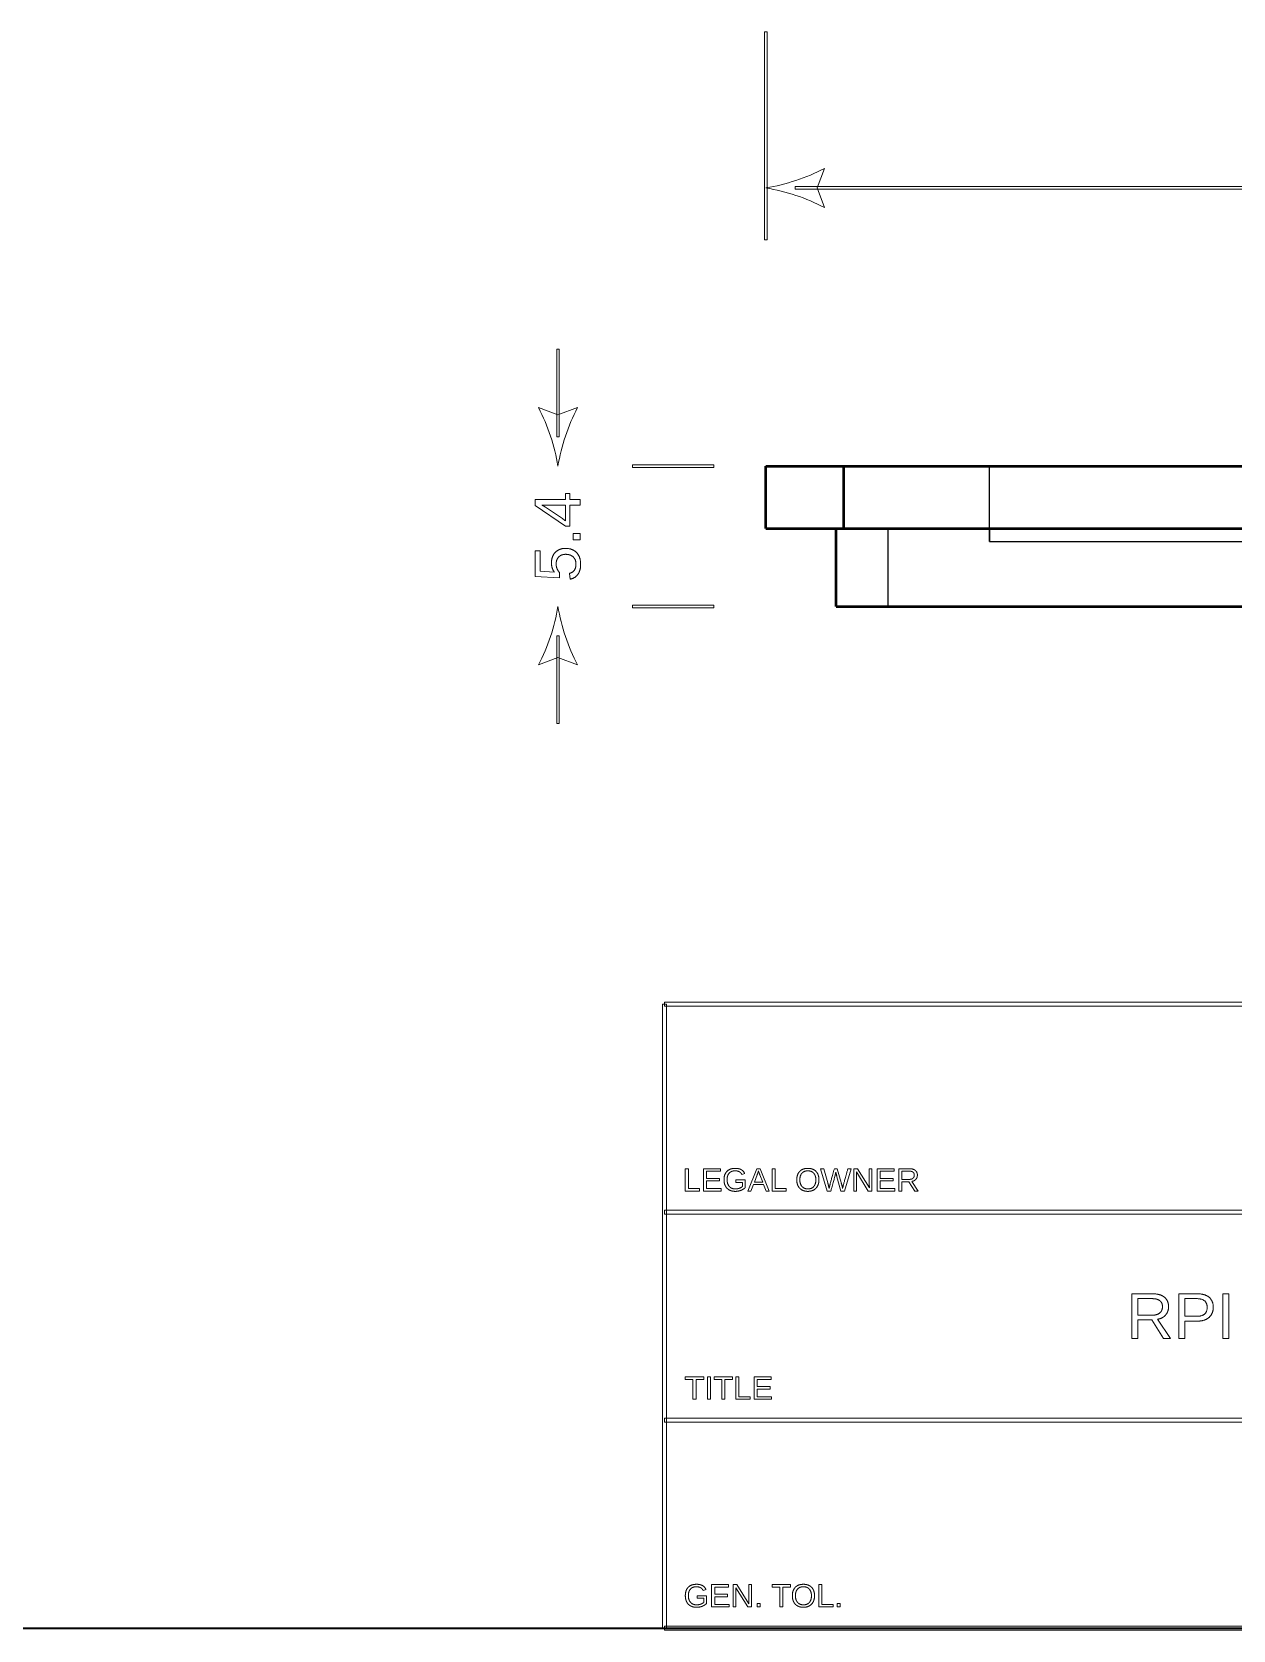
# Model space of a CAD drawing. Header units: millimetres. Extents: x 4 to 410, y 10 to 287.
# Drawn here: x 215.7 to 261.9, y 9.9 to 71.4 of the extents above; entities that cross this region are included whole.
import ezdxf

# ---------------------------------------------------------------- set-up
doc = ezdxf.new("R2010")
doc.units = ezdxf.units.MM
for name, color, linetype, lineweight in [('border', 7, 'Continuous', 35), ('dimensions', 7, 'Continuous', 13), ('hidden', 7, 'Continuous', 25), ('part', 7, 'Continuous', 50)]:
    doc.layers.add(name, color=color, linetype=linetype, lineweight=lineweight)

msp = doc.modelspace()

# ---------------------------------------------------------------- linework, layer by layer
at = {"layer": 'border'}
msp.add_line((10, 10), (410, 10), dxfattribs=at)
at = {"layer": 'dimensions'}
for p, q in [((243.95, 71.4), (243.85, 71.4)), ((243.85, 71.4), (243.85, 63.4)), ((243.95, 63.4), (243.95, 71.4)), ((245.869, 65.4), (246.15, 66.15)), ((245.025, 65.45), (245.025, 65.35)), ((285.689, 65.45), (245.025, 65.45)), ((245.025, 65.35), (285.689, 65.35)), ((246.15, 64.65), (245.869, 65.4)), ((243.85, 63.4), (243.95, 63.4)), ((235.95, 59.2), (235.85, 59.2)), ((235.85, 59.2), (235.85, 55.825)), ((235.95, 55.825), (235.95, 59.2)), ((235.9, 56.669), (235.15, 56.95)), ((236.65, 56.95), (235.9, 56.669)), ((235.85, 55.825), (235.95, 55.825)), ((241.9, 54.75), (238.772, 54.75)), ((238.772, 54.75), (238.772, 54.65)), ((241.9, 54.65), (241.9, 54.75)), ((238.772, 54.65), (241.9, 54.65)), ((236.185, 53.651), (236.185, 53.409)), ((236.358, 53.651), (236.185, 53.651)), ((236.358, 53.409), (236.358, 53.651)), ((235.028, 53.409), (235.028, 53.179)), ((236.185, 53.409), (235.028, 53.409)), ((235.028, 53.179), (236.187, 52.391)), ((235.276, 53.202), (236.185, 53.202)), ((236.07, 52.679), (235.421, 53.12)), ((236.185, 53.202), (236.185, 52.594)), ((236.748, 53.409), (236.358, 53.409)), ((236.358, 53.202), (236.748, 53.202)), ((236.358, 52.391), (236.358, 53.202)), ((236.748, 53.202), (236.748, 53.409)), ((236.161, 52.613), (236.07, 52.679)), ((236.185, 52.594), (236.161, 52.613)), ((236.187, 52.391), (236.358, 52.391)), ((236.48, 52.106), (236.48, 51.868)), ((236.748, 52.106), (236.48, 52.106)), ((236.48, 51.868), (236.748, 51.868)), ((236.748, 51.868), (236.748, 52.106)), ((235.028, 51.434), (235.028, 50.456)), ((235.215, 51.434), (235.028, 51.434)), ((235.215, 50.657), (235.215, 51.434)), ((235.028, 50.456), (235.953, 50.399)), ((235.76, 50.624), (235.215, 50.657)), ((235.953, 50.399), (235.953, 50.614)), ((236.338, 50.571), (236.363, 50.349)), ((241.9, 49.35), (238.772, 49.35)), ((238.772, 49.35), (238.772, 49.25)), ((238.772, 49.25), (241.9, 49.25)), ((241.9, 49.25), (241.9, 49.35)), ((235.95, 48.175), (235.85, 48.175)), ((235.85, 48.175), (235.85, 44.8)), ((235.95, 44.8), (235.95, 48.175)), ((235.15, 47.05), (235.9, 47.331)), ((235.9, 47.331), (236.65, 47.05)), ((235.85, 44.8), (235.95, 44.8)), ((240.075, 34), (239.925, 34)), ((239.925, 34), (239.925, 10)), ((410, 34.075), (240, 34.075)), ((240, 34.075), (240, 33.925)), ((240, 33.925), (410, 33.925)), ((240.075, 10), (240.075, 34)), ((240.8, 27.672), (240.8, 26.812)), ((240.917, 27.672), (240.8, 27.672)), ((240.917, 26.907), (240.917, 27.672)), ((241.495, 27.672), (241.495, 26.812)), ((242.148, 27.672), (241.495, 27.672)), ((242.148, 27.577), (242.148, 27.672)), ((243.552, 27.672), (243.201, 26.812)), ((243.685, 27.672), (243.552, 27.672)), ((244.03, 26.812), (243.685, 27.672)), ((244.135, 27.672), (244.135, 26.812)), ((244.252, 27.672), (244.135, 27.672)), ((244.252, 26.907), (244.252, 27.672)), ((246.006, 27.672), (246.26, 26.812)), ((246.128, 27.672), (246.006, 27.672)), ((246.282, 27.126), (246.128, 27.672)), ((246.648, 27.672), (246.536, 27.672)), ((246.797, 27.137), (246.648, 27.672)), ((246.923, 26.812), (247.176, 27.672)), ((247.176, 27.672), (247.055, 27.672)), ((247.283, 27.672), (247.283, 26.812)), ((247.419, 27.672), (247.283, 27.672)), ((247.884, 26.935), (247.419, 27.672)), ((247.876, 27.672), (247.876, 27.108)), ((247.981, 27.672), (247.876, 27.672)), ((247.981, 26.812), (247.981, 27.672)), ((248.186, 27.672), (248.186, 26.812)), ((248.838, 27.672), (248.186, 27.672)), ((248.838, 27.577), (248.838, 27.672)), ((249.02, 27.672), (249.02, 26.812)), ((249.424, 27.672), (249.02, 27.672)), ((241.612, 27.577), (242.148, 27.577)), ((241.612, 27.301), (241.612, 27.577)), ((242.111, 27.301), (241.612, 27.301)), ((241.612, 27.207), (242.111, 27.207)), ((241.612, 26.907), (241.612, 27.207)), ((242.111, 27.207), (242.111, 27.301)), ((242.741, 27.243), (242.741, 27.145)), ((243.105, 27.243), (242.741, 27.243)), ((242.741, 27.145), (242.998, 27.145)), ((242.975, 27.449), (243.086, 27.482)), ((242.998, 27.145), (242.998, 26.99)), ((243.105, 26.946), (243.105, 27.243)), ((243.322, 26.812), (243.421, 27.064)), ((243.421, 27.064), (243.813, 27.064)), ((243.456, 27.155), (243.566, 27.437)), ((243.778, 27.155), (243.456, 27.155)), ((243.611, 27.567), (243.617, 27.584)), ((243.617, 27.584), (243.633, 27.534)), ((243.667, 27.438), (243.778, 27.155)), ((243.813, 27.064), (243.911, 26.812)), ((246.635, 27.358), (246.784, 26.812)), ((247.381, 27.545), (247.841, 26.812)), ((247.384, 27.485), (247.381, 27.545)), ((247.387, 27.383), (247.384, 27.485)), ((247.387, 26.812), (247.387, 27.383)), ((248.302, 27.577), (248.838, 27.577)), ((248.302, 27.301), (248.302, 27.577)), ((248.802, 27.301), (248.302, 27.301)), ((248.302, 27.207), (248.802, 27.207)), ((248.302, 26.907), (248.302, 27.207)), ((248.802, 27.207), (248.802, 27.301)), ((249.136, 27.579), (249.413, 27.579)), ((249.136, 27.261), (249.136, 27.579)), ((249.418, 27.261), (249.136, 27.261)), ((249.136, 27.169), (249.404, 27.169)), ((249.136, 26.812), (249.136, 27.169)), ((249.404, 27.169), (249.628, 26.812)), ((249.762, 26.812), (249.518, 27.183)), ((240.8, 26.812), (241.351, 26.812)), ((241.351, 26.907), (240.917, 26.907)), ((241.351, 26.812), (241.351, 26.907)), ((241.495, 26.812), (242.173, 26.812)), ((242.173, 26.907), (241.612, 26.907)), ((242.173, 26.812), (242.173, 26.907)), ((243.201, 26.812), (243.322, 26.812)), ((243.911, 26.812), (244.03, 26.812)), ((244.135, 26.812), (244.686, 26.812)), ((244.686, 26.907), (244.252, 26.907)), ((244.686, 26.812), (244.686, 26.907)), ((246.26, 26.812), (246.399, 26.812)), ((246.784, 26.812), (246.923, 26.812)), ((246.857, 26.936), (246.851, 26.915)), ((247.283, 26.812), (247.387, 26.812)), ((247.841, 26.812), (247.981, 26.812)), ((248.186, 26.812), (248.863, 26.812)), ((248.863, 26.907), (248.302, 26.907)), ((248.863, 26.812), (248.863, 26.907)), ((249.02, 26.812), (249.136, 26.812)), ((249.628, 26.812), (249.762, 26.812)), ((410, 26.075), (240, 26.075)), ((240, 26.075), (240, 25.925)), ((240, 25.925), (410, 25.925)), ((257.976, 22.859), (257.976, 21.139)), ((258.786, 22.859), (257.976, 22.859)), ((259.782, 22.859), (259.782, 21.139)), ((260.506, 22.859), (259.782, 22.859)), ((261.475, 22.859), (261.475, 21.139)), ((261.708, 22.859), (261.475, 22.859)), ((261.708, 21.139), (261.708, 22.859)), ((258.21, 22.673), (258.763, 22.673)), ((258.21, 22.038), (258.21, 22.673)), ((260.015, 22.673), (260.478, 22.673)), ((260.015, 21.994), (260.015, 22.673)), ((258.772, 22.038), (258.21, 22.038)), ((258.21, 21.854), (258.745, 21.854)), ((258.21, 21.139), (258.21, 21.854)), ((258.745, 21.854), (259.192, 21.139)), ((259.461, 21.139), (258.973, 21.88)), ((260.487, 21.994), (260.015, 21.994)), ((260.015, 21.81), (260.52, 21.81)), ((260.015, 21.139), (260.015, 21.81)), ((257.976, 21.139), (258.21, 21.139)), ((259.192, 21.139), (259.461, 21.139)), ((259.782, 21.139), (260.015, 21.139)), ((261.475, 21.139), (261.708, 21.139)), ((240.8, 19.66), (240.8, 19.565)), ((241.507, 19.66), (240.8, 19.66)), ((240.8, 19.565), (241.095, 19.565)), ((241.095, 19.565), (241.095, 18.8)), ((241.211, 19.565), (241.507, 19.565)), ((241.211, 18.8), (241.211, 19.565)), ((241.507, 19.565), (241.507, 19.66)), ((241.651, 19.66), (241.651, 18.8)), ((241.767, 19.66), (241.651, 19.66)), ((241.767, 18.8), (241.767, 19.66)), ((241.911, 19.66), (241.911, 19.565)), ((242.618, 19.66), (241.911, 19.66)), ((241.911, 19.565), (242.206, 19.565)), ((242.206, 19.565), (242.206, 18.8)), ((242.322, 19.565), (242.618, 19.565)), ((242.322, 18.8), (242.322, 19.565)), ((242.618, 19.565), (242.618, 19.66)), ((242.749, 19.66), (242.749, 18.8)), ((242.865, 19.66), (242.749, 19.66)), ((242.865, 18.895), (242.865, 19.66)), ((243.444, 19.66), (243.444, 18.8)), ((244.097, 19.66), (243.444, 19.66)), ((243.561, 19.565), (244.097, 19.565)), ((243.561, 19.289), (243.561, 19.565)), ((244.06, 19.289), (243.561, 19.289)), ((243.561, 19.195), (244.06, 19.195)), ((243.561, 18.895), (243.561, 19.195)), ((244.06, 19.195), (244.06, 19.289)), ((244.097, 19.565), (244.097, 19.66)), ((241.095, 18.8), (241.211, 18.8)), ((241.651, 18.8), (241.767, 18.8)), ((242.206, 18.8), (242.322, 18.8)), ((242.749, 18.8), (243.3, 18.8)), ((243.3, 18.895), (242.865, 18.895)), ((243.3, 18.8), (243.3, 18.895)), ((243.444, 18.8), (244.122, 18.8)), ((244.122, 18.895), (243.561, 18.895)), ((244.122, 18.8), (244.122, 18.895)), ((410, 18.075), (240, 18.075)), ((240, 18.075), (240, 17.925)), ((240, 17.925), (410, 17.925)), ((241.252, 11.243), (241.252, 11.145)), ((241.616, 11.243), (241.252, 11.243)), ((241.252, 11.145), (241.509, 11.145)), ((241.486, 11.449), (241.597, 11.482)), ((241.509, 11.145), (241.509, 10.99)), ((241.616, 10.946), (241.616, 11.243)), ((241.812, 11.672), (241.812, 10.812)), ((242.464, 11.672), (241.812, 11.672)), ((241.929, 11.577), (242.464, 11.577)), ((241.929, 11.301), (241.929, 11.577)), ((242.428, 11.301), (241.929, 11.301)), ((241.929, 11.207), (242.428, 11.207)), ((241.929, 10.907), (241.929, 11.207)), ((242.428, 11.207), (242.428, 11.301)), ((242.464, 11.577), (242.464, 11.672)), ((242.646, 11.672), (242.646, 10.812)), ((242.781, 11.672), (242.646, 11.672)), ((242.743, 11.545), (243.204, 10.812)), ((242.746, 11.485), (242.743, 11.545)), ((242.749, 11.383), (242.746, 11.485)), ((242.749, 10.812), (242.749, 11.383)), ((243.246, 10.935), (242.781, 11.672)), ((243.239, 11.672), (243.239, 11.108)), ((243.344, 11.672), (243.239, 11.672)), ((243.344, 10.812), (243.344, 11.672)), ((244.146, 11.672), (244.146, 11.577)), ((244.853, 11.672), (244.146, 11.672)), ((244.146, 11.577), (244.441, 11.577)), ((244.441, 11.577), (244.441, 10.812)), ((244.557, 11.577), (244.853, 11.577)), ((244.557, 10.812), (244.557, 11.577)), ((244.853, 11.577), (244.853, 11.672)), ((245.934, 11.672), (245.934, 10.812)), ((246.05, 11.672), (245.934, 11.672)), ((246.05, 10.907), (246.05, 11.672)), ((241.812, 10.812), (242.489, 10.812)), ((242.489, 10.907), (241.929, 10.907)), ((242.489, 10.812), (242.489, 10.907)), ((242.646, 10.812), (242.749, 10.812)), ((243.204, 10.812), (243.344, 10.812)), ((243.56, 10.946), (243.56, 10.812)), ((243.679, 10.946), (243.56, 10.946)), ((243.56, 10.812), (243.679, 10.812)), ((243.679, 10.812), (243.679, 10.946)), ((244.441, 10.812), (244.557, 10.812)), ((245.934, 10.812), (246.485, 10.812)), ((246.485, 10.907), (246.05, 10.907)), ((246.485, 10.812), (246.485, 10.907)), ((246.64, 10.946), (246.64, 10.812)), ((246.759, 10.946), (246.64, 10.946)), ((246.64, 10.812), (246.759, 10.812)), ((246.759, 10.812), (246.759, 10.946)), ((239.925, 10), (240.075, 10)), ((410, 10.075), (240, 10.075)), ((240, 10.075), (240, 9.925)), ((240, 9.925), (410, 9.925))]:
    msp.add_line(p, q, dxfattribs=at)
for centre, start, end in [((242.65, 72.9), -80.53768, -62.59242), ((242.65, 57.9), 62.59242, 80.53768), ((228.4, 53.45), 9.46232, 27.40758), ((243.4, 53.45), 152.59242, 170.53768), ((228.4, 50.55), -27.40758, -9.46232), ((243.4, 50.55), -170.53768, -152.59242)]:
    msp.add_arc(centre, 7.603, start, end, dxfattribs=at)
for points in [[(235.276, 53.202), (235.283, 53.199), (235.34, 53.168)], [(235.34, 53.168), (235.398, 53.136), (235.421, 53.12)], [(235.65, 50.979), (235.65, 51.233), (235.799, 51.384)], [(235.799, 51.384), (235.948, 51.534), (236.187, 51.534)], [(235.93, 51.205), (235.83, 51.105), (235.83, 50.934)], [(236.192, 51.306), (236.03, 51.306), (235.93, 51.205)], [(236.187, 51.534), (236.46, 51.534), (236.616, 51.373)], [(236.486, 51.206), (236.379, 51.306), (236.192, 51.306)], [(236.593, 50.929), (236.593, 51.106), (236.486, 51.206)], [(236.616, 51.373), (236.772, 51.211), (236.772, 50.924)], [(235.76, 50.624), (235.65, 50.766), (235.65, 50.979)], [(235.83, 50.934), (235.83, 50.845), (235.858, 50.768)], [(235.858, 50.768), (235.886, 50.691), (235.953, 50.614)], [(236.338, 50.571), (236.593, 50.641), (236.593, 50.929)], [(236.667, 50.536), (236.562, 50.388), (236.363, 50.349)], [(236.772, 50.924), (236.772, 50.683), (236.667, 50.536)], [(242.402, 27.57), (242.514, 27.685), (242.717, 27.685)], [(242.717, 27.685), (242.86, 27.685), (242.949, 27.637)], [(245.201, 27.569), (245.314, 27.685), (245.515, 27.685)], [(245.515, 27.685), (245.646, 27.685), (245.743, 27.633)], [(246.367, 27.061), (246.386, 27.141), (246.536, 27.672)], [(246.883, 27.051), (246.894, 27.095), (247.055, 27.672)], [(249.424, 27.672), (249.57, 27.672), (249.649, 27.607)], [(242.289, 27.246), (242.289, 27.456), (242.402, 27.57)], [(242.341, 27.008), (242.289, 27.109), (242.289, 27.246)], [(242.486, 27.5), (242.408, 27.41), (242.408, 27.246)], [(242.408, 27.246), (242.408, 27.083), (242.491, 26.989)], [(242.714, 27.59), (242.565, 27.59), (242.486, 27.5)], [(242.874, 27.556), (242.81, 27.59), (242.714, 27.59)], [(242.975, 27.449), (242.939, 27.523), (242.874, 27.556)], [(242.949, 27.637), (243.038, 27.589), (243.086, 27.482)], [(243.611, 27.567), (243.596, 27.517), (243.566, 27.437)], [(243.667, 27.438), (243.65, 27.481), (243.633, 27.534)], [(245.088, 27.246), (245.088, 27.452), (245.201, 27.569)], [(245.138, 27.009), (245.088, 27.111), (245.088, 27.246)], [(245.287, 27.499), (245.206, 27.409), (245.206, 27.246)], [(245.206, 27.246), (245.206, 27.084), (245.288, 26.99)], [(245.515, 27.59), (245.367, 27.59), (245.287, 27.499)], [(245.742, 27.498), (245.661, 27.59), (245.515, 27.59)], [(245.822, 27.246), (245.822, 27.407), (245.742, 27.498)], [(245.742, 26.986), (245.822, 27.078), (245.822, 27.246)], [(245.743, 27.633), (245.839, 27.581), (245.89, 27.481)], [(245.941, 27.246), (245.941, 27.111), (245.889, 27.01)], [(245.89, 27.481), (245.941, 27.382), (245.941, 27.246)], [(246.282, 27.126), (246.31, 27.023), (246.333, 26.915)], [(246.333, 26.915), (246.347, 26.982), (246.367, 27.061)], [(246.565, 27.424), (246.554, 27.376), (246.399, 26.812)], [(246.592, 27.542), (246.576, 27.471), (246.565, 27.424)], [(246.635, 27.358), (246.62, 27.41), (246.592, 27.542)], [(246.797, 27.137), (246.831, 27.006), (246.851, 26.915)], [(246.857, 26.936), (246.873, 27.006), (246.883, 27.051)], [(247.884, 26.935), (247.876, 27.055), (247.876, 27.108)], [(249.559, 27.539), (249.508, 27.579), (249.413, 27.579)], [(249.418, 27.261), (249.51, 27.261), (249.56, 27.304)], [(249.672, 27.265), (249.616, 27.2), (249.518, 27.183)], [(249.61, 27.425), (249.61, 27.5), (249.559, 27.539)], [(249.56, 27.304), (249.61, 27.347), (249.61, 27.425)], [(249.649, 27.607), (249.728, 27.542), (249.728, 27.426)], [(249.728, 27.426), (249.728, 27.33), (249.672, 27.265)], [(242.49, 26.854), (242.392, 26.907), (242.341, 27.008)], [(242.723, 26.8), (242.588, 26.8), (242.49, 26.854)], [(242.491, 26.989), (242.575, 26.895), (242.723, 26.895)], [(242.723, 26.895), (242.807, 26.895), (242.88, 26.92)], [(242.938, 26.838), (242.839, 26.8), (242.723, 26.8)], [(242.88, 26.92), (242.953, 26.946), (242.998, 26.99)], [(243.105, 26.946), (243.037, 26.876), (242.938, 26.838)], [(245.285, 26.854), (245.189, 26.907), (245.138, 27.009)], [(245.514, 26.8), (245.381, 26.8), (245.285, 26.854)], [(245.288, 26.99), (245.369, 26.895), (245.514, 26.895)], [(245.514, 26.895), (245.663, 26.895), (245.742, 26.986)], [(245.741, 26.854), (245.645, 26.8), (245.514, 26.8)], [(245.889, 27.01), (245.838, 26.909), (245.741, 26.854)], [(258.786, 22.859), (259.076, 22.859), (259.234, 22.729)], [(260.506, 22.859), (260.795, 22.859), (260.954, 22.724)], [(259.056, 22.594), (258.954, 22.673), (258.763, 22.673)], [(259.158, 22.365), (259.158, 22.515), (259.056, 22.594)], [(259.057, 22.124), (259.158, 22.21), (259.158, 22.365)], [(259.234, 22.729), (259.392, 22.599), (259.392, 22.367)], [(259.392, 22.367), (259.392, 22.176), (259.281, 22.045)], [(260.878, 22.339), (260.878, 22.673), (260.478, 22.673)], [(260.487, 21.994), (260.878, 21.994), (260.878, 22.339)], [(261.112, 22.342), (261.112, 22.098), (260.953, 21.954)], [(260.954, 22.724), (261.112, 22.588), (261.112, 22.342)], [(258.772, 22.038), (258.957, 22.038), (259.057, 22.124)], [(259.281, 22.045), (259.169, 21.915), (258.973, 21.88)], [(260.953, 21.954), (260.794, 21.81), (260.52, 21.81)], [(240.912, 11.57), (241.025, 11.685), (241.228, 11.685)], [(241.228, 11.685), (241.371, 11.685), (241.46, 11.637)], [(245.031, 11.569), (245.144, 11.685), (245.345, 11.685)], [(245.345, 11.685), (245.477, 11.685), (245.573, 11.633)], [(240.8, 11.246), (240.8, 11.456), (240.912, 11.57)], [(240.852, 11.008), (240.8, 11.109), (240.8, 11.246)], [(240.997, 11.5), (240.918, 11.41), (240.918, 11.246)], [(240.918, 11.246), (240.918, 11.083), (241.002, 10.989)], [(241.225, 11.59), (241.076, 11.59), (240.997, 11.5)], [(241.385, 11.556), (241.321, 11.59), (241.225, 11.59)], [(241.486, 11.449), (241.449, 11.523), (241.385, 11.556)], [(241.46, 11.637), (241.549, 11.589), (241.597, 11.482)], [(243.246, 10.935), (243.239, 11.055), (243.239, 11.108)], [(244.918, 11.246), (244.918, 11.452), (245.031, 11.569)], [(244.969, 11.009), (244.918, 11.111), (244.918, 11.246)], [(245.117, 11.499), (245.036, 11.409), (245.036, 11.246)], [(245.036, 11.246), (245.036, 11.084), (245.118, 10.99)], [(245.345, 11.59), (245.198, 11.59), (245.117, 11.499)], [(245.572, 11.498), (245.492, 11.59), (245.345, 11.59)], [(245.652, 11.246), (245.652, 11.407), (245.572, 11.498)], [(245.573, 11.633), (245.669, 11.581), (245.72, 11.481)], [(245.573, 10.986), (245.652, 11.078), (245.652, 11.246)], [(245.72, 11.481), (245.771, 11.382), (245.771, 11.246)], [(245.771, 11.246), (245.771, 11.111), (245.72, 11.01)], [(241.001, 10.854), (240.903, 10.907), (240.852, 11.008)], [(241.233, 10.8), (241.098, 10.8), (241.001, 10.854)], [(241.002, 10.989), (241.086, 10.895), (241.233, 10.895)], [(241.233, 10.895), (241.318, 10.895), (241.391, 10.92)], [(241.448, 10.838), (241.349, 10.8), (241.233, 10.8)], [(241.391, 10.92), (241.463, 10.946), (241.509, 10.99)], [(241.616, 10.946), (241.548, 10.876), (241.448, 10.838)], [(245.115, 10.854), (245.019, 10.907), (244.969, 11.009)], [(245.344, 10.8), (245.212, 10.8), (245.115, 10.854)], [(245.118, 10.99), (245.199, 10.895), (245.344, 10.895)], [(245.344, 10.895), (245.493, 10.895), (245.573, 10.986)], [(245.572, 10.854), (245.475, 10.8), (245.344, 10.8)], [(245.72, 11.01), (245.668, 10.909), (245.572, 10.854)]]:
    msp.add_open_spline(points, degree=2, dxfattribs=at)
at = {"layer": 'hidden'}
for p, q in [((243.9, 52.3), (243.9, 54.7)), ((246.9, 54.7), (333.1, 54.7)), ((246.9, 52.3), (246.9, 54.7)), ((306.5, 54.7), (252.5, 54.7)), ((262.5, 54.7), (252.5, 54.7)), ((252.5, 51.8), (252.5, 54.7)), ((252.5, 52.3), (252.5, 54.7)), ((246.6, 52.3), (333.4, 52.3)), ((246.6, 52.3), (333.4, 52.3)), ((246.6, 49.3), (246.6, 52.3)), ((246.9, 52.3), (333.1, 52.3)), ((248.6, 52.3), (252.5, 52.3)), ((248.6, 52.3), (331.4, 52.3)), ((248.6, 49.3), (248.6, 52.3)), ((248.6, 49.3), (248.6, 52.3)), ((252.5, 52.3), (252.5, 51.8)), ((262.5, 52.3), (252.5, 52.3)), ((252.5, 51.8), (306.5, 51.8)), ((252.5, 51.8), (306.5, 51.8)), ((246.6, 49.3), (333.4, 49.3)), ((248.6, 49.3), (331.4, 49.3)), ((248.6, 49.3), (331.4, 49.3))]:
    msp.add_line(p, q, dxfattribs=at)
for points in [[(243.9, 54.7), (243.909, 54.7), (243.919, 54.7), (243.947, 54.7), (243.975, 54.7), (244.022, 54.7), (244.068, 54.7), (244.133, 54.7), (244.197, 54.7), (244.278, 54.7), (244.36, 54.7), (244.457, 54.7), (244.555, 54.7), (244.667, 54.7), (244.779, 54.7), (244.904, 54.7), (245.03, 54.7), (245.167, 54.7), (245.304, 54.7), (245.451, 54.7), (245.598, 54.7), (245.754, 54.7), (245.909, 54.7), (246.071, 54.7), (246.232, 54.7), (246.563, 54.7), (246.9, 54.7)], [(243.9, 52.3), (243.909, 52.3), (243.919, 52.3), (243.947, 52.3), (243.975, 52.3), (244.022, 52.3), (244.068, 52.3), (244.133, 52.3), (244.197, 52.3), (244.278, 52.3), (244.36, 52.3), (244.457, 52.3), (244.555, 52.3), (244.667, 52.3), (244.779, 52.3), (244.904, 52.3), (245.03, 52.3), (245.167, 52.3), (245.304, 52.3), (245.451, 52.3), (245.598, 52.3), (245.754, 52.3), (245.909, 52.3), (246.071, 52.3), (246.232, 52.3), (246.563, 52.3), (246.9, 52.3)]]:
    msp.add_open_spline(points, degree=2, knots=[0, 0, 0, 0.071429, 0.071429, 0.142857, 0.142857, 0.214286, 0.214286, 0.285714, 0.285714, 0.357143, 0.357143, 0.428571, 0.428571, 0.5, 0.5, 0.571429, 0.571429, 0.642857, 0.642857, 0.714286, 0.714286, 0.785714, 0.785714, 0.857143, 0.857143, 1, 1, 1], dxfattribs=at)
at = {"layer": 'part'}
for p, q in [((243.9, 52.3), (243.9, 54.7)), ((246.9, 54.7), (333.1, 54.7)), ((246.9, 52.3), (246.9, 54.7)), ((246.6, 49.3), (246.6, 52.3)), ((246.9, 52.3), (333.1, 52.3)), ((246.6, 49.3), (333.4, 49.3))]:
    msp.add_line(p, q, dxfattribs=at)
for points in [[(243.9, 54.7), (243.909, 54.7), (243.919, 54.7), (243.947, 54.7), (243.975, 54.7), (244.022, 54.7), (244.068, 54.7), (244.133, 54.7), (244.197, 54.7), (244.278, 54.7), (244.36, 54.7), (244.457, 54.7), (244.555, 54.7), (244.667, 54.7), (244.779, 54.7), (244.904, 54.7), (245.03, 54.7), (245.167, 54.7), (245.304, 54.7), (245.451, 54.7), (245.598, 54.7), (245.754, 54.7), (245.909, 54.7), (246.071, 54.7), (246.232, 54.7), (246.563, 54.7), (246.9, 54.7)], [(243.9, 52.3), (243.909, 52.3), (243.919, 52.3), (243.947, 52.3), (243.975, 52.3), (244.022, 52.3), (244.068, 52.3), (244.133, 52.3), (244.197, 52.3), (244.278, 52.3), (244.36, 52.3), (244.457, 52.3), (244.555, 52.3), (244.667, 52.3), (244.779, 52.3), (244.904, 52.3), (245.03, 52.3), (245.167, 52.3), (245.304, 52.3), (245.451, 52.3), (245.598, 52.3), (245.754, 52.3), (245.909, 52.3), (246.071, 52.3), (246.232, 52.3), (246.563, 52.3), (246.9, 52.3)]]:
    msp.add_open_spline(points, degree=2, knots=[0, 0, 0, 0.071429, 0.071429, 0.142857, 0.142857, 0.214286, 0.214286, 0.285714, 0.285714, 0.357143, 0.357143, 0.428571, 0.428571, 0.5, 0.5, 0.571429, 0.571429, 0.642857, 0.642857, 0.714286, 0.714286, 0.785714, 0.785714, 0.857143, 0.857143, 1, 1, 1], dxfattribs=at)

doc.saveas('drawing.dxf')
